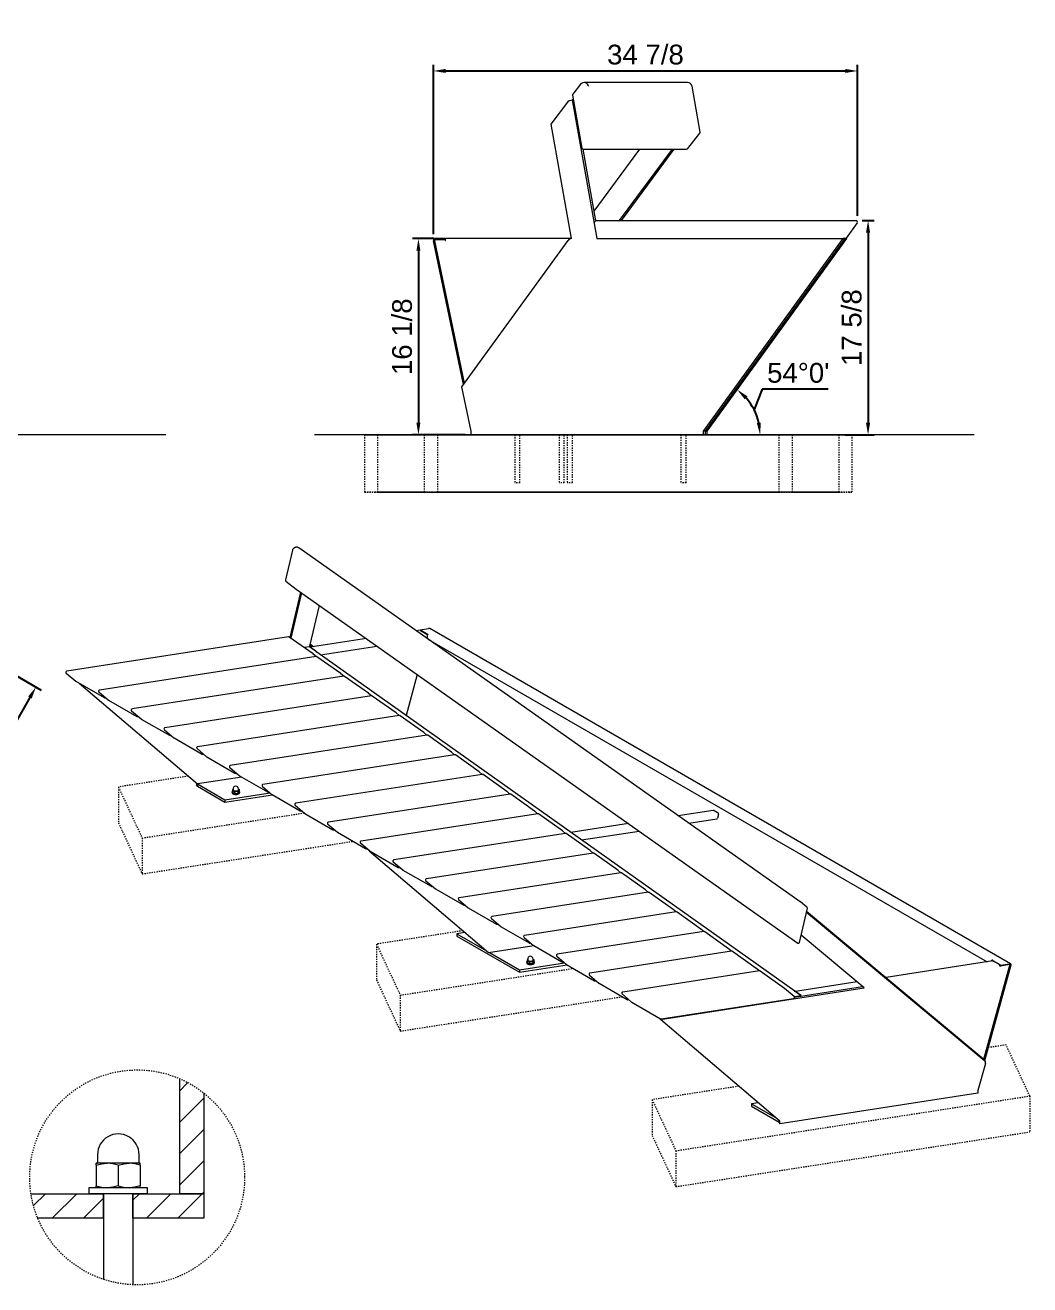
# Model space of a CAD drawing. Header units: inches. Extents: x -13 to 186, y -2 to 139.
# Drawn here: x 103.8 to 186.5, y 34.8 to 138.4 of the extents above; entities that cross this region are included whole.
import ezdxf

# ---------------------------------------------------------------- set-up
doc = ezdxf.new("R2010")
doc.units = ezdxf.units.IN
doc.linetypes.add('HIDDEN', pattern=[1.905, 1.27, -0.635])
for name, color, linetype, lineweight in [('ZANO_R', 7, 'Continuous', 0), ('ZANO_R_przerywana', 250, 'HIDDEN', 0), ('ZANO_W', 1, 'Continuous', 0)]:
    doc.layers.add(name, color=color, linetype=linetype, lineweight=lineweight)
doc.styles.get("Standard").update_dxf_attribs({"font": 'arial.ttf'})
doc.dimstyles.new('amerykanie', dxfattribs={"dimtxt": 50, "dimasz": 50, "dimexe": 0.5, "dimexo": 0.5, "dimgap": 1, "dimtad": 1, "dimdec": 0, "dimzin": 0, "dimlunit": 5, "dimtxsty": 'Standard', "dimcen": 0.09, "dimclrd": 1, "dimclre": 1, "dimclrt": 1, "dimazin": 0, "dimtfac": 1, "dimtdec": 0, "dimtmove": 0, "dimatfit": 3, "dimfxl": 1, "dimtzin": 0, "dimarcsym": 1})

# ---------------------------------------------------------------- blocks, each defined once
blk = doc.blocks.new('*D389')
at = {"layer": 'ZANO_W', "color": 1, "lineweight": -2}
for p, q in [((137.42, 121.24), (137.42, 135.17)), ((172.3, 122.76), (172.3, 135.17)), ((138.42, 134.67), (171.3, 134.67))]:
    blk.add_line(p, q, dxfattribs=at)
at = {"layer": 'ZANO_W', "color": 1}
for points in [[(138.42, 134.84), (138.42, 134.51), (137.42, 134.67)], [(171.3, 134.51), (171.3, 134.84), (172.3, 134.67)]]:
    blk.add_solid(points, dxfattribs=at)
at = {"layer": 'ZANO_W', "color": 1, "insert": (154.86, 136.01), "char_height": 1.625, "attachment_point": 5}
blk.add_mtext('34 7/8', dxfattribs=at)
blk = doc.blocks.new('*D392')
at = {"layer": 'ZANO_W', "color": 1, "lineweight": -2}
for p, q in [((137.47, 120.88), (135.69, 120.88)), ((136.19, 119.88), (136.19, 105.74)), ((140.02, 104.74), (135.69, 104.74))]:
    blk.add_line(p, q, dxfattribs=at)
at = {"layer": 'ZANO_W', "color": 1}
for points in [[(136.35, 119.88), (136.02, 119.88), (136.19, 120.88)], [(136.02, 105.74), (136.35, 105.74), (136.19, 104.74)]]:
    blk.add_solid(points, dxfattribs=at)
at = {"layer": 'ZANO_W', "color": 1, "insert": (134.85, 112.81), "char_height": 1.625, "attachment_point": 5, "rotation": 90}
blk.add_mtext('16 1/8', dxfattribs=at)
blk = doc.blocks.new('*D393')
at = {"layer": 'ZANO_W', "color": 1, "lineweight": -2}
for p, q in [((172.68, 122.37), (173.67, 122.37)), ((173.17, 121.37), (173.17, 105.74)), ((171.26, 104.74), (173.67, 104.74))]:
    blk.add_line(p, q, dxfattribs=at)
at = {"layer": 'ZANO_W', "color": 1}
for points in [[(173.34, 121.37), (173, 121.37), (173.17, 122.37)], [(173, 105.74), (173.34, 105.74), (173.17, 104.74)]]:
    blk.add_solid(points, dxfattribs=at)
at = {"layer": 'ZANO_W', "color": 1, "insert": (171.83, 113.56), "char_height": 1.625, "attachment_point": 5, "rotation": 90}
blk.add_mtext('17 5/8', dxfattribs=at)
blk = doc.blocks.new('*D395')
at = {"layer": 'ZANO_W', "color": 1, "lineweight": -2}
for p, q in [((101.2, 86.04), (105.17, 83.75)), ((104.23, 83.13), (93.74, 64.96)), ((89.71, 66.14), (93.68, 63.85))]:
    blk.add_line(p, q, dxfattribs=at)
at = {"layer": 'ZANO_W', "color": 1}
for points in [[(104.38, 83.05), (104.09, 83.22), (104.73, 84)], [(93.6, 65.05), (93.89, 64.88), (93.24, 64.1)]]:
    blk.add_solid(points, dxfattribs=at)
at = {"layer": 'ZANO_W', "color": 1, "insert": (97.84, 74.71), "char_height": 1.625, "attachment_point": 5, "rotation": 60}
blk.add_mtext('23', dxfattribs=at)
blk = doc.blocks.new('*D396')
at = {"layer": 'ZANO_W', "color": 1, "lineweight": -2}
for p, q in [((164.46, 108.49), (163.79, 106.83)), ((169.89, 108.49), (164.46, 108.49))]:
    blk.add_line(p, q, dxfattribs=at)
blk.add_arc((159.69, 104.74), 4.6, 12.4793, 41.5155, dxfattribs=at)
at = {"layer": 'ZANO_W', "color": 1}
for points in [[(163.25, 107.91), (163.03, 107.66), (162.4, 108.46)], [(164.02, 105.71), (164.35, 105.75), (164.29, 104.74)]]:
    blk.add_solid(points, dxfattribs=at)
at = {"layer": 'ZANO_W', "color": 1, "insert": (167.43, 109.83), "char_height": 1.625, "attachment_point": 5}
blk.add_mtext("54%%d0'", dxfattribs=at)

msp = doc.modelspace()

# ---------------------------------------------------------------- linework, layer by layer
at = {"layer": 'ZANO_R'}
for p, q in [((158.31697, 133.73329), (149.82145, 133.72213)), ((148.86648, 132.67068), (149.62998, 128.32893)), ((149.52695, 133.57668), (148.88985, 132.76399)), ((149.52695, 133.57668), (149.52924, 133.57896)), ((158.69051, 133.41128), (158.69128, 133.41024)), ((159.3526, 129.64956), (158.69128, 133.41024)), ((147.11157, 130.28651), (148.54513, 132.22315)), ((148.54513, 132.22315), (148.84581, 132.29366)), ((148.84581, 132.29366), (150.8533, 120.87786)), ((148.93278, 132.29366), (148.84581, 132.29366)), ((148.76611, 120.87786), (147.11157, 130.28651)), ((158.33476, 128.28769), (159.32923, 129.55624)), ((149.71699, 128.23499), (150.75371, 122.33959)), ((149.74645, 128.23129), (158.24197, 128.24245)), ((154.38275, 128.23738), (150.6123, 123.14373)), ((152.73315, 122.37372), (157.07619, 128.24092)), ((152.89061, 122.37372), (157.2338, 128.24113)), ((150.74122, 122.32505), (150.65487, 122.20622)), ((150.83676, 122.37372), (172.17999, 122.37372)), ((172.27552, 122.18621), (171.36014, 120.92653)), ((139.89448, 108.88821), (137.41595, 120.70073)), ((139.9569, 108.97411), (137.49301, 120.7169)), ((137.87494, 118.90962), (137.49783, 120.70689)), ((137.50212, 120.70689), (139.96234, 108.9816)), ((138.39836, 120.79443), (137.56176, 120.79443)), ((138.38131, 120.88104), (137.56235, 120.88104)), ((138.38131, 120.80231), (137.56235, 120.80231)), ((138.38131, 120.80231), (138.38131, 120.88104)), ((138.38131, 120.88104), (138.44097, 120.88104)), ((138.41425, 120.80231), (138.38131, 120.80231)), ((138.39836, 120.79443), (138.39836, 120.73145)), ((138.4134, 120.79443), (138.39836, 120.79443)), ((138.39836, 120.73145), (138.4154, 120.73145)), ((138.44097, 120.88104), (138.44097, 120.87409)), ((138.45274, 120.88104), (138.45477, 120.88104)), ((148.76555, 120.88104), (138.45477, 120.88104)), ((139.75834, 108.70087), (148.50495, 120.73724)), ((150.8533, 120.87786), (171.10715, 120.87786)), ((171.10715, 120.87786), (159.60766, 105.05321)), ((171.26461, 120.87786), (159.76512, 105.05321)), ((171.34334, 120.87786), (159.84385, 105.05321)), ((159.92258, 105.05321), (171.42207, 120.87786)), ((171.16619, 120.87786), (171.10715, 120.87786)), ((171.26461, 120.87786), (171.16619, 120.87786)), ((171.34334, 120.87786), (171.26461, 120.87786)), ((171.34334, 120.87786), (171.42207, 120.87786)), ((137.87923, 118.90962), (137.87221, 118.90962)), ((138.04442, 118.12232), (138.0374, 118.12232)), ((139.95902, 108.97702), (138.04013, 118.12232)), ((140.51674, 105.05321), (139.75834, 108.70087)), ((115.41486, 104.73829), (-11.10478, 104.73829)), ((181.8853, 104.73829), (127.64884, 104.73829)), ((131.75061, 104.73829), (165.84154, 104.73829)), ((136.67121, 104.73829), (131.75061, 104.73829)), ((132.82674, 104.73829), (166.91766, 104.73829)), ((137.74734, 104.73829), (132.82674, 104.73829)), ((170.76214, 104.73829), (136.67121, 104.73829)), ((171.83826, 104.73829), (137.74734, 104.73829)), ((140.51674, 104.73829), (140.51674, 105.05321)), ((144.53873, 104.73829), (144.10572, 104.73829)), ((148.18748, 104.73829), (147.75447, 104.73829)), ((148.8661, 104.73829), (148.43308, 104.73829)), ((158.20735, 104.73829), (157.77434, 104.73829)), ((158.21021, 104.73829), (157.7772, 104.73829)), ((158.21021, 104.73829), (157.7772, 104.73829)), ((159.76512, 105.05321), (159.60766, 105.05321)), ((159.60766, 105.05321), (159.60766, 104.73829)), ((159.84385, 105.05321), (159.76512, 105.05321)), ((159.76512, 105.05321), (159.76512, 104.73829)), ((159.84385, 105.05321), (159.92258, 105.05321)), ((159.92258, 104.73829), (159.92258, 105.05321)), ((165.84154, 104.73829), (170.76214, 104.73829)), ((166.91766, 104.73829), (170.76214, 104.73829)), ((170.76214, 104.73829), (171.83826, 104.73829)), ((167.59236, 66.32779), (126.34655, 95.44218)), ((125.8209, 95.24468), (125.25612, 92.80608)), ((125.2886, 92.71438), (126.1347, 92.05447)), ((125.2886, 92.71438), (125.29021, 92.71321)), ((126.48255, 91.80881), (125.61495, 88.06271)), ((126.56296, 91.75205), (125.6953, 88.00571)), ((126.13631, 92.0533), (126.1347, 92.05447)), ((126.13817, 92.0519), (167.38397, 62.93751)), ((127.26209, 87.35004), (128.04011, 90.70937)), ((125.49132, 88.1191), (107.26391, 85.29961)), ((127.51725, 86.71333), (125.55746, 88.10349)), ((136.32678, 88.66393), (136.01704, 88.61602)), ((136.32567, 88.70983), (137.02507, 88.81802)), ((136.32567, 88.70983), (136.34932, 88.65889)), ((136.32567, 88.66376), (136.32567, 88.70983)), ((136.93488, 88.32085), (136.34932, 88.65889)), ((136.34932, 88.65889), (136.34932, 88.65695)), ((136.35646, 88.64614), (136.83389, 88.37052)), ((136.92024, 88.28008), (136.88926, 88.29796)), ((136.89652, 88.20026), (136.89652, 87.99521)), ((136.93488, 88.32085), (136.97325, 88.343)), ((136.93488, 88.30193), (136.93488, 88.32085)), ((136.97325, 88.343), (136.97751, 88.34054)), ((136.97325, 88.33794), (136.97325, 88.343)), ((184.89717, 61.22077), (137.1154, 88.8046)), ((127.2247, 87.30206), (126.78349, 87.23381)), ((127.81507, 86.88329), (127.2247, 87.30206)), ((131.90649, 87.98018), (127.27999, 87.26453)), ((127.71142, 86.95942), (127.30695, 87.24633)), ((127.30695, 87.24372), (127.30695, 87.24633)), ((127.5661, 87.30879), (127.4227, 87.43108)), ((127.48547, 87.29632), (127.48511, 87.29662)), ((128.14054, 86.64971), (132.77563, 87.36668)), ((136.88618, 88.00251), (136.89652, 88.00411)), ((136.96711, 87.94539), (182.96744, 61.38996)), ((127.77046, 86.50242), (109.95421, 83.74653)), ((127.76595, 86.50172), (127.52361, 86.70838)), ((127.71829, 86.95194), (127.71142, 86.95942)), ((127.71142, 86.95682), (127.71142, 86.95942)), ((127.81507, 86.88329), (127.77299, 86.86352)), ((127.77299, 86.86352), (127.77489, 86.86217)), ((127.81507, 86.87094), (127.81507, 86.88329)), ((129.79581, 85.09706), (127.83659, 86.48681)), ((167.13869, 58.98676), (127.84116, 86.86207)), ((107.21906, 85.14145), (108.00081, 84.47481)), ((130.04452, 84.88544), (129.80217, 85.09211)), ((136.08889, 85.02793), (135.16626, 81.66608)), ((108.01427, 84.4653), (110.32762, 83.12983)), ((108.29352, 84.30409), (118.00325, 76.02403)), ((130.04902, 84.88614), (112.64384, 82.19384)), ((132.07438, 83.48078), (130.11516, 84.87053)), ((109.90936, 83.58837), (110.69111, 82.92172)), ((110.38666, 83.11878), (110.44877, 83.12839)), ((110.70458, 82.91222), (113.01725, 81.57714)), ((132.32758, 83.26987), (115.33347, 80.64115)), ((132.32308, 83.26917), (132.08073, 83.47583)), ((134.35294, 81.86451), (132.39372, 83.25426)), ((112.59899, 82.03568), (113.38074, 81.36904)), ((134.60164, 81.65289), (134.35929, 81.85956)), ((113.07628, 81.56609), (113.1384, 81.5757)), ((113.39421, 81.35953), (115.70688, 80.02445)), ((134.60614, 81.65359), (118.0231, 79.08846)), ((136.6315, 80.24823), (134.67228, 81.63798)), ((115.28862, 80.48299), (116.07037, 79.81635)), ((115.76591, 80.0134), (115.82803, 80.02301)), ((116.08383, 79.80684), (118.39651, 78.47176)), ((136.8847, 80.03732), (120.71273, 77.53577)), ((136.8802, 80.03662), (136.63786, 80.24328)), ((138.91006, 78.63196), (136.95084, 80.02171)), ((117.97825, 78.9303), (118.76, 78.26366)), ((118.45554, 78.46071), (118.51765, 78.47032)), ((118.77346, 78.25415), (121.08614, 76.91907)), ((139.16326, 78.42104), (123.40236, 75.98309)), ((139.15876, 78.42035), (138.91642, 78.62701)), ((141.18862, 77.01568), (139.2294, 78.40543)), ((120.66788, 77.37761), (121.44963, 76.71097)), ((121.14517, 76.90802), (121.20728, 76.91763)), ((121.46309, 76.70146), (123.77577, 75.36638)), ((141.44182, 76.80477), (126.09198, 74.4304)), ((141.43732, 76.80407), (141.19498, 77.01073)), ((143.46718, 75.39941), (141.50796, 76.78916)), ((117.94084, 76.07725), (117.94084, 75.9616)), ((118.00325, 75.82714), (117.94084, 75.9616)), ((121.65743, 76.58927), (118.00325, 76.02403)), ((118.00325, 76.02403), (118.00325, 75.82714)), ((118.00325, 76.02403), (120.26738, 74.71697)), ((118.00325, 75.82714), (120.26738, 74.52008)), ((123.35751, 75.82492), (124.13926, 75.15828)), ((120.26738, 74.71697), (123.98281, 75.29169)), ((120.26738, 74.52008), (124.19055, 75.12693)), ((120.26738, 74.71697), (120.26738, 74.52008)), ((120.86353, 75.35538), (120.86353, 75.30616)), ((120.8911, 75.50562), (120.8911, 75.3439)), ((120.93888, 75.6138), (120.93888, 75.55843)), ((121.07163, 75.38325), (121.07163, 75.22153)), ((121.34547, 75.41232), (121.34547, 75.2506)), ((121.391, 75.55843), (121.391, 75.6138)), ((121.43878, 75.56376), (121.43878, 75.40204)), ((121.46635, 75.30616), (121.46635, 75.35538)), ((123.8348, 75.35533), (123.89691, 75.36494)), ((124.15272, 75.14877), (126.4654, 73.81369)), ((143.72039, 75.18849), (128.78161, 72.87771)), ((143.71588, 75.1878), (143.47354, 75.39446)), ((145.74574, 73.78313), (143.78652, 75.17288)), ((126.04713, 74.27223), (126.82888, 73.60559)), ((126.52443, 73.80264), (126.58654, 73.81225)), ((126.84235, 73.59608), (129.15502, 72.261)), ((145.99895, 73.57222), (131.47124, 71.32502)), ((145.99445, 73.57152), (145.7521, 73.77818)), ((160.44009, 73.85157), (157.56384, 73.40666)), ((160.50368, 73.83785), (160.799, 73.66737)), ((128.73676, 72.71954), (129.51851, 72.0529)), ((148.02431, 72.16686), (146.06509, 73.55661)), ((153.4533, 72.77083), (148.73529, 72.04103)), ((158.44176, 72.78696), (160.72151, 73.1396)), ((160.86922, 73.50773), (160.78458, 73.1993)), ((129.21405, 72.24995), (129.27617, 72.25956)), ((129.53198, 72.04339), (131.84465, 70.70831)), ((148.27751, 71.95594), (134.16087, 69.77233)), ((148.27301, 71.95525), (148.03066, 72.16191)), ((150.30287, 70.55058), (148.34365, 71.94033)), ((149.60969, 71.42078), (154.33122, 72.15113)), ((131.42639, 71.16685), (132.20814, 70.50021)), ((131.90368, 70.69726), (131.9658, 70.70687)), ((132.1348, 70.52217), (132.10363, 70.58934)), ((132.17508, 70.5284), (132.1348, 70.52217)), ((132.1348, 70.52217), (141.95552, 62.14746)), ((132.2216, 70.4907), (134.53428, 69.15562)), ((150.55157, 70.33897), (150.30922, 70.54563)), ((134.11602, 69.61416), (134.89777, 68.94752)), ((150.55607, 70.33967), (136.8505, 68.21964)), ((152.58143, 68.93431), (150.62221, 70.32406)), ((134.59331, 69.14457), (134.65542, 69.15418)), ((134.91123, 68.93801), (137.22391, 67.60293)), ((152.83463, 68.72339), (139.54013, 66.66695)), ((152.83013, 68.7227), (152.58779, 68.92936)), ((154.85999, 67.31803), (152.90077, 68.70779)), ((136.80565, 68.06147), (137.5874, 67.39483)), ((137.28294, 67.59188), (137.34505, 67.60149)), ((137.60086, 67.38532), (139.91354, 66.05024)), ((139.49528, 66.50878), (140.27703, 65.84214)), ((155.11319, 67.10712), (142.22976, 65.11426)), ((155.10869, 67.10642), (154.86635, 67.31308)), ((157.13855, 65.70176), (155.17933, 67.09151)), ((167.60012, 66.322), (167.60173, 66.32083)), ((168.14377, 65.89807), (167.60173, 66.32083)), ((139.97257, 66.03919), (140.03468, 66.0488)), ((140.29049, 65.83263), (142.60317, 64.49755)), ((157.39176, 65.49084), (144.91938, 63.56157)), ((157.38725, 65.49015), (157.14491, 65.69681)), ((159.41711, 64.08548), (157.45789, 65.47524)), ((167.52421, 62.99098), (168.17626, 65.80637)), ((168.10116, 65.48212), (182.76628, 53.2466)), ((168.11715, 65.55116), (182.70387, 53.38106)), ((142.1849, 64.9561), (142.96665, 64.28945)), ((142.6622, 64.48651), (142.72431, 64.49611)), ((142.98012, 64.27994), (145.29279, 62.94487)), ((140.00651, 63.8095), (139.34025, 63.70644)), ((139.34025, 63.70644), (141.77686, 62.29982)), ((139.34025, 63.70644), (139.34025, 63.50955)), ((139.34025, 63.50955), (144.50838, 60.52605)), ((144.87453, 63.40341), (145.65628, 62.73676)), ((159.67032, 63.87457), (147.60901, 62.00888)), ((159.66581, 63.87387), (159.42347, 64.08053)), ((161.69567, 62.46921), (159.73646, 63.85896)), ((172.85881, 59.23993), (167.66003, 63.57742)), ((141.95552, 62.14746), (145.67693, 62.72311)), ((145.35182, 62.93382), (145.41394, 62.94342)), ((145.66975, 62.72725), (147.98242, 61.39218)), ((161.94888, 62.25829), (150.29864, 60.45619)), ((161.94438, 62.2576), (161.70203, 62.46426)), ((163.97424, 60.85293), (162.01502, 62.24269)), ((142.02275, 62.15786), (144.50838, 60.72294)), ((144.50838, 60.72294), (148.21441, 61.29621)), ((145.10453, 61.36135), (145.10453, 61.31213)), ((145.1321, 61.51159), (145.1321, 61.34987)), ((145.17988, 61.61977), (145.17988, 61.5644)), ((145.31263, 61.38922), (145.31263, 61.2275)), ((145.58647, 61.41829), (145.58647, 61.25657)), ((145.632, 61.5644), (145.632, 61.61977)), ((145.67978, 61.56973), (145.67978, 61.40801)), ((145.70735, 61.31213), (145.70735, 61.36135)), ((147.56416, 61.85072), (148.34591, 61.18407)), ((148.04145, 61.38113), (148.10357, 61.39073)), ((148.35938, 61.17457), (150.67205, 59.83949)), ((183.4303, 61.46156), (174.64721, 60.10296)), ((182.72949, 53.35549), (184.86607, 61.14073)), ((182.77348, 53.27606), (184.93187, 61.1408)), ((183.399, 61.54198), (183.36063, 61.51983)), ((184.05649, 61.11812), (183.36063, 61.51983)), ((183.36063, 61.47061), (183.36063, 61.51983)), ((183.38772, 61.45497), (183.36063, 61.47061)), ((183.39473, 61.54444), (183.399, 61.54198)), ((183.39473, 61.53952), (183.39473, 61.54444)), ((183.95292, 61.17055), (183.47549, 61.44617)), ((184.7774, 61.17549), (184.02738, 61.05947)), ((184.05649, 61.11812), (184.80685, 61.23419)), ((184.05649, 61.0689), (184.80685, 61.18497)), ((184.82661, 61.15403), (184.81196, 61.1856)), ((144.50838, 60.52605), (148.43155, 61.1329)), ((144.50838, 60.72294), (144.50838, 60.52605)), ((150.25379, 60.29803), (151.03554, 59.63138)), ((164.22744, 60.64202), (152.98827, 58.9035)), ((164.22294, 60.64132), (163.98059, 60.84798)), ((166.29617, 59.20589), (164.29358, 60.62641)), ((182.70242, 53.38227), (184.82833, 61.12863)), ((184.05649, 61.0689), (183.98525, 61.11003)), ((184.01178, 61.05371), (184.00406, 61.05251)), ((184.014, 61.09343), (184.01178, 61.09309)), ((184.02738, 61.05947), (184.01178, 61.09309)), ((184.01178, 61.05371), (184.01178, 61.09309)), ((184.01178, 61.05371), (184.02738, 61.02009)), ((184.01282, 61.01784), (184.02738, 61.02009)), ((184.02738, 61.02009), (184.02738, 61.05947)), ((184.05649, 61.0689), (184.05649, 61.11812)), ((150.73108, 59.82844), (150.79319, 59.83804)), ((151.049, 59.62188), (153.36168, 58.2868)), ((156.08707, 56.64561), (172.85881, 59.23993)), ((167.08427, 58.5343), (166.30252, 59.20095)), ((167.11109, 58.49496), (172.7131, 59.3615)), ((172.2659, 59.73461), (167.1942, 58.9501)), ((152.94342, 58.74534), (153.72517, 58.07869)), ((153.42071, 58.27575), (153.48282, 58.28536)), ((153.73863, 58.06919), (156.1025, 56.70455)), ((156.16153, 56.6935), (167.03942, 58.37614)), ((167.09702, 58.96942), (167.09892, 58.96807)), ((167.09892, 58.96807), (167.141, 58.98784)), ((167.65457, 58.58101), (167.11042, 58.49684)), ((167.62769, 58.64261), (167.141, 58.98784)), ((167.22768, 58.9329), (167.63215, 58.64599)), ((167.22768, 58.92635), (167.22768, 58.9329)), ((167.65457, 58.58101), (167.62769, 58.64261)), ((167.63215, 58.63239), (167.63215, 58.64599)), ((167.65457, 58.57902), (167.65457, 58.58101)), ((156.04404, 56.7383), (156.08707, 56.64561)), ((165.90779, 48.2709), (156.08707, 56.64561)), ((182.82792, 53.03827), (182.21169, 50.79285)), ((182.81837, 53.17935), (182.75596, 53.31381)), ((116.52864, 51.78913), (116.52864, 42.30512)), ((116.52864, 50.75413), (117.22778, 51.45328)), ((182.21169, 50.79285), (182.21169, 50.59596)), ((116.52864, 48.17389), (118.5399, 50.18516)), ((118.5399, 50.59249), (118.5399, 42.30512)), ((164.1197, 49.7957), (163.58124, 49.71241)), ((182.21169, 50.59596), (165.90779, 48.07401)), ((163.58124, 49.71241), (165.55047, 48.5756)), ((163.58124, 49.71241), (163.58124, 49.51552)), ((163.58124, 49.51552), (165.84538, 48.20846)), ((165.84538, 48.20846), (165.84538, 48.32412)), ((165.84538, 48.20846), (165.90779, 48.07401)), ((165.90779, 48.07401), (165.90779, 48.2709)), ((116.52864, 45.59365), (118.5399, 47.60492)), ((109.69032, 44.65753), (109.69032, 44.81921)), ((110.59539, 44.81921), (109.69032, 44.81921)), ((109.69032, 44.65753), (110.13374, 44.77484)), ((109.69032, 44.65753), (109.69032, 42.96961)), ((109.79089, 45.52315), (109.79089, 44.86949)), ((110.13374, 44.77484), (110.59539, 44.81921)), ((112.40553, 44.81921), (110.59539, 44.81921)), ((111.50047, 44.65753), (111.94388, 44.77484)), ((111.50047, 44.65753), (111.50047, 42.96961)), ((111.94388, 44.77484), (112.40553, 44.81921)), ((113.31061, 44.81921), (112.40553, 44.81921)), ((113.21004, 44.86949), (113.21004, 45.52315)), ((113.31061, 44.65753), (113.31061, 44.81921)), ((113.31061, 44.65753), (113.31061, 42.96961)), ((116.52864, 43.0134), (118.5399, 45.02467)), ((109.08694, 42.80794), (109.08694, 42.30513)), ((113.91398, 42.80794), (109.08694, 42.80794)), ((109.69032, 42.80794), (109.69032, 42.96961)), ((111.05705, 42.85232), (110.59539, 42.80794)), ((111.50047, 42.96961), (111.05705, 42.85232)), ((112.86718, 42.85232), (112.40553, 42.80794)), ((113.31061, 42.96961), (112.86718, 42.85232)), ((113.31061, 42.80794), (113.31061, 42.96961)), ((113.91398, 42.30513), (113.91398, 42.80794)), ((104.31895, 42.30963), (110.2937, 42.30512)), ((104.52715, 41.3329), (105.50367, 42.30941)), ((106.06836, 40.29386), (108.08161, 42.3071)), ((108.6486, 40.29386), (110.2937, 41.93896)), ((113.91398, 42.30513), (109.08694, 42.30513)), ((110.2937, 40.29386), (110.2937, 42.30512)), ((110.2937, 42.30512), (110.2937, 35.26395)), ((112.70723, 40.29386), (112.70723, 42.30512)), ((112.70723, 42.30512), (118.5399, 42.30512)), ((112.70723, 42.30512), (112.70723, 34.82861)), ((112.70723, 41.77224), (113.24011, 42.30512)), ((113.80909, 40.29386), (115.82035, 42.30512)), ((116.38933, 40.29386), (118.4006, 42.30512)), ((118.5399, 42.30512), (116.52864, 42.30512)), ((118.4006, 42.30512), (118.5399, 42.44443)), ((110.2937, 40.29386), (104.84219, 40.29386)), ((118.5399, 40.29386), (112.70723, 40.29386))]:
    msp.add_line(p, q, dxfattribs=at)
at = {"layer": 'ZANO_R', "flags": 128}
for points in [[(120.95181, 75.23234), (120.91533, 75.25785), (120.88787, 75.28689), (120.87042, 75.3184), (120.86362, 75.35124), (120.8677, 75.38424), (120.88253, 75.41619), (120.8911, 75.42808)], [(121.391, 75.58625), (121.39818, 75.55975), (121.39551, 75.53063), (121.38206, 75.50252), (121.35846, 75.47674), (121.32581, 75.45449), (121.28563, 75.43682), (121.23982, 75.42454), (121.1905, 75.41823), (121.13999, 75.41819), (121.09064, 75.42443), (121.04477, 75.43663), (121.00452, 75.45425), (120.97177, 75.47645), (120.94805, 75.5022), (120.93447, 75.53028), (120.93167, 75.5594), (120.93888, 75.58625)], [(120.93888, 75.55843), (120.94191, 75.53715), (120.95505, 75.50996), (120.978, 75.48505), (121.0097, 75.46357), (121.04865, 75.44652), (121.09304, 75.4347), (121.14079, 75.42867), (121.18968, 75.42871), (121.2374, 75.43481), (121.28174, 75.44669), (121.32062, 75.4638), (121.35221, 75.48533), (121.37505, 75.51028), (121.38807, 75.53748), (121.391, 75.55843)], [(121.43878, 75.42808), (121.45204, 75.40836), (121.46422, 75.37604), (121.46558, 75.34297), (121.45608, 75.31035), (121.43606, 75.27935), (121.40623, 75.25111), (121.36769, 75.22663), (121.32182, 75.20681), (121.27027, 75.19235), (121.21492, 75.18379), (121.15777, 75.18143), (121.10087, 75.18536), (121.04629, 75.19543), (120.996, 75.21128), (120.95181, 75.23234)], [(121.46635, 75.30616), (121.46558, 75.29375), (121.45608, 75.26112), (121.43606, 75.23013), (121.40623, 75.20188), (121.36769, 75.17741), (121.32182, 75.15758), (121.27027, 75.14313), (121.21492, 75.13457), (121.15777, 75.13221), (121.10087, 75.13613), (121.04629, 75.14621), (120.996, 75.16206), (120.95181, 75.18312)], [(145.19281, 61.23831), (145.15632, 61.26382), (145.12886, 61.29286), (145.11141, 61.32437), (145.10461, 61.35721), (145.1087, 61.39021), (145.12353, 61.42216), (145.1321, 61.43405)], [(145.632, 61.59222), (145.63917, 61.56572), (145.6365, 61.5366), (145.62305, 61.50849), (145.59945, 61.48271), (145.5668, 61.46046), (145.52663, 61.44279), (145.48081, 61.43051), (145.4315, 61.4242), (145.38099, 61.42416), (145.33164, 61.4304), (145.28577, 61.44261), (145.24552, 61.46022), (145.21277, 61.48242), (145.18905, 61.50817), (145.17547, 61.53625), (145.17267, 61.56537), (145.17988, 61.59222)], [(145.17988, 61.5644), (145.18291, 61.54312), (145.19604, 61.51594), (145.219, 61.49102), (145.25069, 61.46954), (145.28965, 61.45249), (145.33404, 61.44067), (145.38179, 61.43464), (145.43067, 61.43468), (145.4784, 61.44078), (145.52274, 61.45266), (145.56161, 61.46977), (145.59321, 61.4913), (145.61605, 61.51625), (145.62907, 61.54345), (145.632, 61.5644)], [(145.67978, 61.43405), (145.69304, 61.41433), (145.70522, 61.38201), (145.70658, 61.34894), (145.69708, 61.31632), (145.67705, 61.28532), (145.64723, 61.25708), (145.60869, 61.2326), (145.56281, 61.21278), (145.51127, 61.19832), (145.45592, 61.18976), (145.39876, 61.1874), (145.34187, 61.19133), (145.28729, 61.2014), (145.23699, 61.21725), (145.19281, 61.23831)], [(145.70735, 61.31213), (145.70658, 61.29972), (145.69708, 61.26709), (145.67705, 61.2361), (145.64723, 61.20785), (145.60869, 61.18338), (145.56281, 61.16355), (145.51127, 61.1491), (145.45592, 61.14054), (145.39876, 61.13818), (145.34187, 61.1421), (145.28729, 61.15218), (145.23699, 61.16803), (145.19281, 61.18909)], [(183.39473, 61.54444), (183.37893, 61.53352), (183.36881, 61.52455)], [(167.11636, 58.97626), (167.11435, 58.97576), (167.09702, 58.96942)]]:
    msp.add_lwpolyline(points, dxfattribs=at)
at = {"layer": 'ZANO_R'}
msp.add_lwpolyline([(118.5399, 42.30512), (118.5399, 40.29386)], dxfattribs=at)
for centre, radius, start, end in [((148.98279, 132.69113), 0.11809, 141.9055871, 189.973632), ((159.23629, 129.6291), 0.11809, 321.9055871, 9.973632), ((149.74629, 128.34939), 0.11809, 189.973632, 270.0752487), ((158.24182, 128.36055), 0.11809, 270.0752487, 321.9055871), ((150.83676, 122.25563), 0.11809, 90, 143.9947852), ((172.17999, 122.25563), 0.11809, 323.9947852, 90), ((137.56235, 120.73145), 0.14959, 90, 191.85), ((137.56235, 120.73145), 0.07086, 90, 191.85), ((137.56421, 120.72576), 0.069, 95.6018819, 195.8681097), ((137.56849, 120.72576), 0.069, 95.6018819, 195.8681097), ((138.37012, 120.73145), 0.07086, 62.7339555, 90), ((148.77268, 120.55284), 0.32508, 91.1583283, 145.4417765), ((171.26461, 120.99596), 0.11809, 270, 323.9947852), ((125.34421, 92.78568), 0.09042, 166.9601645, 232.0480569), ((126.19031, 92.12577), 0.09042, 232.0480569, 234.7826826), ((125.50514, 88.02974), 0.09042, 54.6503979, 98.7930389), ((137.07236, 88.19226), 0.17602, 122.6054783, 177.3945215), ((127.31476, 87.07765), 0.27743, 52.1175135, 100.9444223), ((127.26465, 87.23812), 0.24943, 50.6770735, 83.3463058), ((127.46494, 86.63958), 0.09042, 49.5437998, 54.6503979), ((127.78428, 86.41306), 0.09042, 54.6503979, 98.7930389), ((127.80794, 86.80778), 0.06365, 58.5410959, 121.2798976), ((107.27773, 85.21025), 0.09042, 119.6143827, 229.5437998), ((107.27773, 85.21025), 0.09042, 98.7930389, 119.6143827), ((129.7435, 85.0233), 0.09042, 49.5437998, 54.6503979), ((108.05948, 84.54361), 0.09042, 229.5437998, 240.0026883), ((130.06284, 84.79678), 0.09042, 54.6503979, 98.7930389), ((109.96804, 83.65717), 0.09042, 119.6143827, 229.5437998), ((109.96804, 83.65717), 0.09042, 98.7930389, 119.6143827), ((110.37283, 83.20814), 0.09042, 240.0026883, 278.7930389), ((110.74979, 82.99053), 0.09042, 229.5437998, 240.0026883), ((132.02206, 83.40703), 0.09042, 49.5437998, 54.6503979), ((132.3414, 83.18051), 0.09042, 54.6503979, 98.7930389), ((112.65767, 82.10448), 0.09042, 119.6143827, 229.5437998), ((112.65767, 82.10448), 0.09042, 98.7930389, 119.6143827), ((134.30062, 81.79075), 0.09042, 49.5437998, 54.6503979), ((113.06246, 81.65545), 0.09042, 240.0026883, 278.7930389), ((113.43941, 81.43784), 0.09042, 229.5437998, 240.0026883), ((134.61996, 81.56423), 0.09042, 54.6503979, 98.7930389), ((115.34729, 80.55179), 0.09042, 119.6143827, 229.5437998), ((115.34729, 80.55179), 0.09042, 98.7930389, 119.6143827), ((115.75209, 80.10276), 0.09042, 240.0026883, 278.7930389), ((116.12904, 79.88515), 0.09042, 229.5437998, 240.0026883), ((136.57918, 80.17448), 0.09042, 49.5437998, 54.6503979), ((136.89852, 79.94796), 0.09042, 54.6503979, 98.7930389), ((118.03692, 78.9991), 0.09042, 119.6143827, 229.5437998), ((118.03692, 78.9991), 0.09042, 98.7930389, 119.6143827), ((118.44172, 78.55007), 0.09042, 240.0026883, 278.7930389), ((118.81867, 78.33246), 0.09042, 229.5437998, 240.0026883), ((138.85774, 78.5582), 0.09042, 49.5437998, 54.6503979), ((139.17709, 78.33168), 0.09042, 54.6503979, 98.7930389), ((120.72655, 77.44641), 0.09042, 119.6143827, 229.5437998), ((120.72655, 77.44641), 0.09042, 98.7930389, 119.6143827), ((121.13135, 76.99738), 0.09042, 240.0026883, 278.7930389), ((121.5083, 76.77977), 0.09042, 229.5437998, 240.0026883), ((141.13631, 76.94193), 0.09042, 49.5437998, 54.6503979), ((141.45565, 76.71541), 0.09042, 54.6503979, 98.7930389), ((121.16494, 75.6138), 0.22606, 116.1812836, 180), ((121.16494, 75.6138), 0.22606, 0, 116.1812836), ((123.41618, 75.89372), 0.09042, 119.6143827, 229.5437998), ((123.41618, 75.89372), 0.09042, 98.7930389, 119.6143827), ((121.00842, 75.31693), 0.14529, 184.2513206, 247.0688204), ((121.02426, 75.55108), 0.09886, 151.0563985, 244.2817035), ((121.16203, 75.76531), 0.35302, 239.2191215, 277.5735049), ((121.20197, 75.66057), 0.24529, 271.5375953, 320.8249719), ((121.31892, 75.55231), 0.08683, 327.4757885, 33.8822172), ((123.82097, 75.44469), 0.09042, 240.0026883, 278.7930389), ((124.19793, 75.22708), 0.09042, 229.5437998, 240.0026883), ((143.41487, 75.32565), 0.09042, 49.5437998, 54.6503979), ((143.73421, 75.09913), 0.09042, 54.6503979, 98.7930389), ((126.10581, 74.34104), 0.09042, 119.6143827, 229.5437998), ((126.10581, 74.34104), 0.09042, 98.7930389, 119.6143827), ((126.5106, 73.892), 0.09042, 240.0026883, 278.7930389), ((126.88756, 73.67439), 0.09042, 229.5437998, 240.0026883), ((145.69343, 73.70938), 0.09042, 49.5437998, 54.6503979), ((146.01277, 73.48286), 0.09042, 54.6503979, 98.7930389), ((128.79544, 72.78835), 0.09042, 119.6143827, 229.5437998), ((128.79544, 72.78835), 0.09042, 98.7930389, 119.6143827), ((129.20023, 72.33931), 0.09042, 240.0026883, 278.7930389), ((129.57718, 72.1217), 0.09042, 229.5437998, 240.0026883), ((147.97199, 72.0931), 0.09042, 49.5437998, 54.6503978), ((148.29133, 71.86658), 0.09042, 54.6503979, 98.7930389), ((131.48506, 71.23566), 0.09042, 119.6143827, 229.5437998), ((131.48506, 71.23566), 0.09042, 98.7930389, 119.6143827), ((131.88986, 70.78662), 0.09042, 240.0026883, 278.7930389), ((132.26681, 70.56901), 0.09042, 229.5437998, 240.0026883), ((150.25055, 70.47683), 0.09042, 49.5437998, 54.6503979), ((134.17469, 69.68297), 0.09042, 119.6143827, 229.5437998), ((134.17469, 69.68297), 0.09042, 98.7930389, 119.6143827), ((150.56989, 70.25031), 0.09042, 54.6503979, 98.7930389), ((134.57949, 69.23393), 0.09042, 240.0026883, 278.7930389), ((134.95644, 69.01632), 0.09042, 229.5437998, 240.0026883), ((152.52911, 68.86055), 0.09042, 49.5437998, 54.6503979), ((152.84845, 68.63403), 0.09042, 54.6503979, 98.7930389), ((136.86432, 68.13028), 0.09042, 119.6143827, 229.5437998), ((136.86432, 68.13028), 0.09042, 98.7930389, 119.6143827), ((137.26912, 67.68124), 0.09042, 240.0026883, 278.7930389), ((137.64607, 67.46363), 0.09042, 229.5437998, 240.0026883), ((139.55395, 66.57759), 0.09042, 119.6143827, 229.5437998), ((139.55395, 66.57759), 0.09042, 98.7930389, 119.6143827), ((154.80767, 67.24428), 0.09042, 49.5437998, 54.6503979), ((155.12702, 67.01776), 0.09042, 54.6503979, 98.7930389), ((139.95874, 66.12856), 0.09042, 240.0026883, 278.7930389), ((140.3357, 65.91094), 0.09042, 229.5437998, 240.0026883), ((157.08624, 65.62801), 0.09042, 49.5437998, 54.6503978), ((157.40558, 65.40148), 0.09042, 54.6503979, 98.7930389), ((168.08816, 65.82677), 0.09042, 350.7995081, 52.0480569), ((168.08816, 65.82677), 0.09042, 346.9601645, 350.7995081), ((142.24358, 65.0249), 0.09042, 119.6143827, 229.5437998), ((142.24358, 65.0249), 0.09042, 98.7930389, 119.6143827), ((142.64837, 64.57587), 0.09042, 240.0026883, 278.7930389), ((143.02533, 64.35826), 0.09042, 229.5437998, 240.0026883), ((144.93321, 63.47221), 0.09042, 119.6143827, 229.5437998), ((144.93321, 63.47221), 0.09042, 98.7930389, 119.6143827), ((159.3648, 64.01173), 0.09042, 49.5437998, 54.6503979), ((159.68414, 63.78521), 0.09042, 54.6503979, 98.7930389), ((145.338, 63.02318), 0.09042, 240.0026883, 278.7930389), ((145.71495, 62.80557), 0.09042, 229.5437998, 240.0026883), ((161.64336, 62.39546), 0.09042, 49.5437998, 54.6503979), ((161.9627, 62.16893), 0.09042, 54.6503978, 98.7930389), ((167.43612, 63.01138), 0.09042, 234.7826826, 346.9601645), ((145.24942, 61.3229), 0.14529, 184.2513206, 247.0688204), ((145.26526, 61.55705), 0.09886, 151.0563985, 244.2817035), ((145.40594, 61.61977), 0.22606, 116.1812836, 180), ((145.40302, 61.77128), 0.35302, 239.2191215, 277.5735049), ((145.40594, 61.61977), 0.22606, 0, 116.1812836), ((145.44297, 61.66654), 0.24529, 271.5375953, 320.8249719), ((145.55991, 61.55828), 0.08683, 327.4757885, 33.8822172), ((147.62283, 61.91952), 0.09042, 119.6143827, 229.5437998), ((147.62283, 61.91952), 0.09042, 98.7930389, 119.6143827), ((148.02763, 61.47049), 0.09042, 240.0026883, 278.7930389), ((148.40458, 61.25288), 0.09042, 229.5437998, 240.0026883), ((183.50471, 61.38747), 0.19312, 138.2501774, 162.8136237), ((183.44685, 61.42075), 0.09154, 149.9525478, 160.8752878), ((184.78929, 61.13731), 0.03999, 347.4722434, 107.3039855), ((150.31246, 60.36683), 0.09042, 119.6143827, 229.5437998), ((150.31246, 60.36683), 0.09042, 98.7930389, 119.6143827), ((163.92192, 60.77918), 0.09042, 49.5437998, 54.6503979), ((164.24126, 60.55266), 0.09042, 54.6503979, 98.7930389), ((150.71726, 59.9178), 0.09042, 240.0026883, 278.7930389), ((151.09421, 59.70019), 0.09042, 229.5437998, 240.0026883), ((166.24385, 59.13214), 0.09042, 49.5437998, 54.6503978), ((153.00209, 58.81414), 0.09042, 119.6143827, 229.5437998), ((153.00209, 58.81414), 0.09042, 98.7930389, 119.6143827), ((153.40689, 58.36511), 0.09042, 240.0026883, 278.7930389), ((153.78384, 58.1475), 0.09042, 229.5437998, 240.0026883), ((167.0256, 58.4655), 0.09042, 278.7930389, 49.5437998), ((156.14771, 56.78286), 0.09042, 240.0026883, 278.7930389), ((182.58115, 53.23221), 0.19291, 25.0229464, 50.4941119), ((182.6399, 53.09592), 0.19666, 342.9542555, 50.0112482), ((111.50047, 45.52316), 1.70957, 359.9997308, 180.0002692), ((109.7406, 44.8695), 0.05029, 270.0029354, 359.9902351), ((110.57225, 42.0755), 2.74381, 70.2269566, 89.5167659), ((112.38239, 42.0755), 2.74381, 70.2269566, 89.5167659), ((113.26033, 44.8695), 0.05029, 180.0097649, 269.9970646), ((110.61856, 45.55183), 2.74398, 250.2279308, 269.5162644), ((112.4287, 45.55183), 2.74398, 250.2279308, 269.5162644)]:
    msp.add_arc(centre, radius, start, end, dxfattribs=at)
for centre, major_axis, ratio, start_param, end_param in [((149.82192, 133.32849), (0.00007, 0.39365), 0.963801346, 4.895566453, 7.164494481), ((158.31745, 133.33964), (0.00007, 0.39365), 0.963801346, 4.895566453, 6.284629944), ((137.02507, 88.7245), (0.12475, 0.03946), 0.697942689, 0.568205651, 1.353522551), ((160.47546, 73.73504), (-0.06036, 0.10799), 0.766031573, 5.373652982, 6.005489831), ((160.77078, 73.56456), (-0.06036, 0.10799), 0.766031573, 3.802856655, 5.373652982), ((160.68614, 73.25613), (-0.06036, 0.10799), 0.766031573, 2.863897178, 3.802856655), ((167.37403, 66.11296), (0.26742, 0.16269), 0.735654132, 0.268474849, 0.308812925), ((184.80685, 61.14067), (0.12475, 0.03946), 0.697942689, 5.859090015, 7.636707858), ((184.80685, 61.14067), (0.05909, 0.01869), 0.697942689, 5.859090015, 7.636707858)]:
    msp.add_ellipse(centre, major_axis=major_axis, ratio=ratio, start_param=start_param, end_param=end_param, dxfattribs=at)
for points, knots in [([(138.4154, 120.73145), (138.41368, 120.74852), (138.41024, 120.78266), (138.41579, 120.82799), (138.42756, 120.86186), (138.44184, 120.87881), (138.45127, 120.88043), (138.45477, 120.88104)], [0, 0, 0, 0, 0.217931876, 0.435872621, 0.65381339, 0.871754063, 1, 1, 1, 1]), ([(126.34716, 95.44121), (126.34162, 95.44515), (126.3231, 95.45834), (126.28691, 95.47488), (126.23837, 95.48872), (126.1858, 95.49462), (126.1308, 95.49248), (126.07512, 95.48207), (126.02073, 95.46363), (125.96953, 95.43768), (125.92326, 95.40496), (125.8834, 95.36637), (125.85158, 95.32299), (125.83102, 95.28173), (125.82371, 95.25498), (125.8209, 95.24468)], [0, 0, 0, 0, 0.033230324, 0.111090042, 0.190966634, 0.273435802, 0.357889557, 0.443512479, 0.529488386, 0.61509787, 0.700008755, 0.784044195, 0.867061925, 0.948798637, 1, 1, 1, 1]), ([(136.327, 88.66267), (136.32821, 88.66324), (136.33409, 88.66602), (136.3444, 88.6595), (136.3532, 88.64975), (136.35646, 88.64614)], [0, 0, 0, 0, 0.139439402, 0.681202573, 1, 1, 1, 1]), ([(136.83389, 88.37052), (136.84233, 88.36244), (136.85921, 88.34626), (136.88294, 88.31044), (136.90042, 88.2791), (136.90844, 88.26243), (136.91064, 88.25786)], [0, 0, 0, 0, 0.2960060961, 0.5920799746, 0.8881542525, 1, 1, 1, 1]), ([(127.30695, 87.24633), (127.30185, 87.25252), (127.29238, 87.264), (127.28397, 87.26382), (127.28009, 87.26373)], [0, 0, 0, 0, 0.538575493, 1, 1, 1, 1]), ([(120.93776, 75.59892), (120.93665, 75.59711), (120.92828, 75.58336), (120.91249, 75.55389), (120.89827, 75.52181), (120.8911, 75.50562)], [0, 0, 0, 0, 0.070085768, 0.530782234, 1, 1, 1, 1]), ([(120.8911, 75.50562), (120.90207, 75.50185), (120.9241, 75.49427), (120.95442, 75.47939), (120.97361, 75.46702), (120.98137, 75.46202)], [0, 0, 0, 0, 0.37142284, 0.746150354, 1, 1, 1, 1]), ([(120.98137, 75.26513), (120.9736, 75.27062), (120.94305, 75.29225), (120.9133, 75.32183), (120.8911, 75.3439)], [0, 0, 0, 0, 0.25407936, 1, 1, 1, 1]), ([(120.98137, 75.46202), (120.98713, 75.45798), (120.99867, 75.44988), (121.016, 75.43599), (121.03329, 75.42092), (121.04832, 75.40676), (121.0611, 75.39412), (121.06812, 75.38687), (121.07163, 75.38325)], [0, 0, 0, 0, 0.188593661, 0.377927577, 0.569269599, 0.761166596, 0.880541954, 1, 1, 1, 1]), ([(121.07163, 75.22153), (121.06812, 75.22266), (121.0611, 75.22493), (121.0428, 75.23166), (121.01632, 75.2431), (120.99307, 75.25775), (120.98137, 75.26513)], [0, 0, 0, 0, 0.119416054, 0.238909369, 0.617071895, 1, 1, 1, 1]), ([(121.07163, 75.38325), (121.09387, 75.39052), (121.13875, 75.40521), (121.18514, 75.41196), (121.20855, 75.41537)], [0, 0, 0, 0, 0.495457963, 1, 1, 1, 1]), ([(121.20855, 75.21848), (121.20531, 75.21815), (121.19142, 75.21676), (121.16684, 75.21547), (121.13492, 75.21573), (121.1031, 75.2177), (121.08213, 75.22025), (121.07163, 75.22153)], [0, 0, 0, 0, 0.0700513589, 0.2998093979, 0.5308290902, 0.7650244721, 1, 1, 1, 1]), ([(121.20855, 75.41537), (121.2118, 75.41569), (121.22569, 75.41708), (121.25026, 75.41837), (121.28218, 75.41812), (121.314, 75.41615), (121.33497, 75.4136), (121.34547, 75.41232)], [0, 0, 0, 0, 0.070051359, 0.299809398, 0.53082909, 0.765024472, 1, 1, 1, 1]), ([(121.34547, 75.2506), (121.32324, 75.24332), (121.27836, 75.22864), (121.23196, 75.22188), (121.20855, 75.21848)], [0, 0, 0, 0, 0.495457963, 1, 1, 1, 1]), ([(121.34547, 75.41232), (121.35305, 75.42953), (121.36834, 75.46427), (121.38415, 75.49176), (121.39213, 75.50562)], [0, 0, 0, 0, 0.495457963, 1, 1, 1, 1]), ([(121.39213, 75.30873), (121.39102, 75.30696), (121.38629, 75.29936), (121.37791, 75.28709), (121.36704, 75.27308), (121.35619, 75.26083), (121.34905, 75.25401), (121.34547, 75.2506)], [0, 0, 0, 0, 0.070051359, 0.299809398, 0.53082909, 0.765024472, 1, 1, 1, 1]), ([(121.391, 75.60721), (121.39993, 75.6002), (121.41616, 75.58748), (121.43177, 75.57111), (121.43878, 75.56376)], [0, 0, 0, 0, 0.550555907, 1, 1, 1, 1]), ([(121.39213, 75.50562), (121.39323, 75.5074), (121.40161, 75.52083), (121.4174, 75.54262), (121.43161, 75.55667), (121.43878, 75.56376)], [0, 0, 0, 0, 0.070085768, 0.530782234, 1, 1, 1, 1]), ([(121.43878, 75.40204), (121.4312, 75.38483), (121.41591, 75.35009), (121.4001, 75.3226), (121.39213, 75.30873)], [0, 0, 0, 0, 0.495457963, 1, 1, 1, 1]), ([(145.17875, 61.60489), (145.17765, 61.60308), (145.16927, 61.58933), (145.15348, 61.55986), (145.13927, 61.52778), (145.1321, 61.51159)], [0, 0, 0, 0, 0.0700857678, 0.530782234, 1, 1, 1, 1]), ([(145.1321, 61.51159), (145.14306, 61.50782), (145.1651, 61.50024), (145.19541, 61.48536), (145.21461, 61.47299), (145.22236, 61.46799)], [0, 0, 0, 0, 0.37142284, 0.746150354, 1, 1, 1, 1]), ([(145.22236, 61.2711), (145.2146, 61.27659), (145.18405, 61.29822), (145.15429, 61.3278), (145.1321, 61.34987)], [0, 0, 0, 0, 0.25407936, 1, 1, 1, 1]), ([(145.22236, 61.46799), (145.22812, 61.46395), (145.23967, 61.45585), (145.25699, 61.44196), (145.27429, 61.42689), (145.28932, 61.41273), (145.30209, 61.40009), (145.30912, 61.39284), (145.31263, 61.38922)], [0, 0, 0, 0, 0.188593661, 0.377927577, 0.569269599, 0.761166596, 0.880541954, 1, 1, 1, 1]), ([(145.31263, 61.2275), (145.30912, 61.22863), (145.30209, 61.2309), (145.2838, 61.23763), (145.25732, 61.24907), (145.23406, 61.26372), (145.22236, 61.2711)], [0, 0, 0, 0, 0.119416054, 0.238909369, 0.617071895, 1, 1, 1, 1]), ([(145.31263, 61.38922), (145.33486, 61.39649), (145.37975, 61.41118), (145.42614, 61.41793), (145.44955, 61.42134)], [0, 0, 0, 0, 0.495457963, 1, 1, 1, 1]), ([(145.44955, 61.22445), (145.4463, 61.22412), (145.43241, 61.22273), (145.40784, 61.22144), (145.37592, 61.2217), (145.3441, 61.22367), (145.32313, 61.22622), (145.31263, 61.2275)], [0, 0, 0, 0, 0.070051359, 0.299809398, 0.53082909, 0.765024472, 1, 1, 1, 1]), ([(145.44955, 61.42134), (145.45279, 61.42166), (145.46668, 61.42305), (145.49126, 61.42434), (145.52318, 61.42409), (145.555, 61.42212), (145.57597, 61.41957), (145.58647, 61.41829)], [0, 0, 0, 0, 0.070051359, 0.299809398, 0.53082909, 0.765024472, 1, 1, 1, 1]), ([(145.58647, 61.25657), (145.56423, 61.24929), (145.51935, 61.23461), (145.47296, 61.22785), (145.44955, 61.22445)], [0, 0, 0, 0, 0.495457963, 1, 1, 1, 1]), ([(145.58647, 61.41829), (145.59405, 61.4355), (145.60934, 61.47024), (145.62515, 61.49773), (145.63312, 61.51159)], [0, 0, 0, 0, 0.495457963, 1, 1, 1, 1]), ([(145.63312, 61.3147), (145.63202, 61.31293), (145.62728, 61.30533), (145.61891, 61.29306), (145.60803, 61.27905), (145.59719, 61.2668), (145.59005, 61.25998), (145.58647, 61.25657)], [0, 0, 0, 0, 0.070051359, 0.299809398, 0.53082909, 0.765024472, 1, 1, 1, 1]), ([(145.632, 61.61318), (145.64093, 61.60618), (145.65715, 61.59345), (145.67276, 61.57708), (145.67978, 61.56973)], [0, 0, 0, 0, 0.5505559072, 1, 1, 1, 1]), ([(145.63312, 61.51159), (145.63423, 61.51337), (145.6426, 61.5268), (145.65839, 61.54859), (145.67261, 61.56264), (145.67978, 61.56973)], [0, 0, 0, 0, 0.070085768, 0.530782234, 1, 1, 1, 1]), ([(145.67978, 61.40801), (145.6722, 61.3908), (145.65691, 61.35606), (145.6411, 61.32857), (145.63312, 61.3147)], [0, 0, 0, 0, 0.495457963, 1, 1, 1, 1]), ([(183.43257, 61.46014), (183.43551, 61.46104), (183.44599, 61.46427), (183.46092, 61.45716), (183.47239, 61.44851), (183.47549, 61.44617)], [0, 0, 0, 0, 0.220704687, 0.789518977, 1, 1, 1, 1]), ([(183.95292, 61.17055), (183.9585, 61.16254), (183.96967, 61.14651), (183.98525, 61.11158), (183.99855, 61.07376), (184.00761, 61.04121), (184.01141, 61.02416), (184.01282, 61.01784)], [0, 0, 0, 0, 0.217931876, 0.435872621, 0.65381339, 0.871754063, 1, 1, 1, 1]), ([(167.22768, 58.9329), (167.22045, 58.93927), (167.20989, 58.94858), (167.20024, 58.94812), (167.19719, 58.94798)], [0, 0, 0, 0, 0.684549687, 1, 1, 1, 1]), ([(167.66275, 58.58029), (167.66051, 58.58702), (167.65415, 58.60609), (167.64337, 58.62894), (167.63525, 58.64129), (167.63215, 58.64599)], [0, 0, 0, 0, 0.2525829593, 0.7151944907, 1, 1, 1, 1])]:
    msp.add_open_spline(points, degree=3, knots=knots, dxfattribs=at)
at = {"layer": 'ZANO_R_przerywana', "ltscale": 0.05}
for p, q in [((131.75061, 104.73829), (131.75061, 100.01451)), ((132.82674, 104.73829), (132.82674, 100.01451)), ((136.67121, 104.73829), (136.67121, 100.01451)), ((137.74734, 104.73829), (137.74734, 100.01451)), ((144.10572, 104.73829), (144.10572, 100.80181)), ((144.53873, 100.80181), (144.53873, 104.73829)), ((147.75447, 104.73829), (147.75447, 100.80181)), ((148.18748, 100.80181), (148.18748, 104.73829)), ((148.43308, 104.73829), (148.43308, 100.80181)), ((148.8661, 100.80181), (148.8661, 104.73829)), ((157.77434, 104.73829), (157.77434, 100.80181)), ((157.7772, 104.73829), (157.7772, 100.80181)), ((157.7772, 104.73829), (157.7772, 100.80181)), ((158.20735, 100.80181), (158.20735, 104.73829)), ((158.21021, 100.80181), (158.21021, 104.73829)), ((158.21021, 100.80181), (158.21021, 104.73829)), ((165.84154, 104.73829), (165.84154, 100.01451)), ((166.91766, 104.73829), (166.91766, 100.01451)), ((170.76214, 104.73829), (170.76214, 100.01451)), ((171.83826, 104.73829), (171.83826, 100.01451)), ((144.53873, 100.80181), (144.10572, 100.80181)), ((148.18748, 100.80181), (147.75447, 100.80181)), ((148.8661, 100.80181), (148.43308, 100.80181)), ((158.20735, 100.80181), (157.77434, 100.80181)), ((158.21021, 100.80181), (157.7772, 100.80181)), ((158.21021, 100.80181), (157.7772, 100.80181)), ((131.75061, 100.01451), (165.84154, 100.01451)), ((136.67121, 100.01451), (131.75061, 100.01451)), ((132.82674, 100.01451), (166.91766, 100.01451)), ((137.74734, 100.01451), (132.82674, 100.01451)), ((170.76214, 100.01451), (136.67121, 100.01451)), ((171.83826, 100.01451), (137.74734, 100.01451)), ((165.84154, 100.01451), (170.76214, 100.01451)), ((166.91766, 100.01451), (170.76214, 100.01451)), ((170.76214, 100.01451), (171.83826, 100.01451)), ((117.251, 76.66552), (111.50957, 75.77741)), ((111.50957, 75.77741), (113.45984, 71.5756)), ((111.50957, 75.77741), (111.50957, 72.82403)), ((113.45984, 71.5756), (126.79118, 73.63774)), ((111.50957, 72.82403), (113.45984, 68.62222)), ((113.45984, 71.5756), (113.45984, 68.62222)), ((113.45984, 68.62222), (130.80944, 71.30593)), ((139.84433, 63.9478), (132.73968, 62.84883)), ((132.73968, 62.84883), (134.68995, 58.64702)), ((132.73968, 62.84883), (132.73968, 59.89545)), ((134.68995, 58.64702), (148.92375, 60.84876)), ((132.73968, 59.89545), (134.68995, 55.69364)), ((134.68995, 58.64702), (134.68995, 55.69364)), ((134.68995, 55.69364), (152.95858, 58.5195)), ((184.5225, 54.55619), (183.06283, 54.3304)), ((186.47278, 50.35438), (184.5225, 54.55619)), ((162.52706, 51.15385), (155.40838, 50.0527)), ((155.40838, 50.0527), (157.35866, 45.8509)), ((155.40838, 50.0527), (155.40838, 47.09933)), ((157.35866, 45.8509), (186.47278, 50.35438)), ((186.47278, 50.35438), (186.47278, 47.401)), ((155.40838, 47.09933), (157.35866, 42.89752)), ((157.35866, 42.89752), (186.47278, 47.401)), ((157.35866, 45.8509), (157.35866, 42.89752))]:
    msp.add_line(p, q, dxfattribs=at)
at = {"layer": 'ZANO_R_przerywana', "color": 1, "ltscale": 0.05}
msp.add_circle((113.05438, 43.66115), 8.83937, dxfattribs=at)

# ---------------------------------------------------------------- dimensions: what is measured, and where the dimension line sits
at = {"layer": 'ZANO_W'}
dim = msp.add_linear_dim(base=(172.29797, 134.67348), p1=(137.41595, 120.73987), p2=(172.29797, 122.26077), dimstyle='amerykanie', override={"dimtxt": 1.625, "dimasz": 1, "dimgap": 0.5, "dimdec": 4, "dimaunit": 1, "dimadec": 1, "dimtdec": 4, "dimtmove": 1, "dimfrac": 2}, dxfattribs=at)
dim.commit()
dim.dimension.update_dxf_attribs({"geometry": '*D389', "text_midpoint": (154.85696, 136.01425)})
for base, p1, p2, picture, middle in [((173.16852, 104.73829), (172.17999, 122.37372), (170.76214, 104.73829), '*D393', (171.82831, 113.55601)), ((136.188198, 104.738289), (137.971832, 120.881036), (140.516745, 104.738289), '*D392', (134.847986, 112.809662))]:
    dim = msp.add_linear_dim(base=base, p1=p1, p2=p2, angle=90, dimstyle='amerykanie', override={"dimtxt": 1.625, "dimasz": 1, "dimgap": 0.5, "dimdec": 4, "dimaunit": 1, "dimadec": 1, "dimtdec": 4, "dimtmove": 1, "dimfrac": 2}, dxfattribs=at)
    dim.commit()
    dim.dimension.update_dxf_attribs({"geometry": picture, "text_midpoint": middle})
dim = msp.add_angular_dim_2l(base=(164.06897, 106.15974), line1=((181.8853, 104.73829), (127.64884, 104.73829)), line2=((159.92258, 105.05321), (171.42207, 120.87786)), dimstyle='amerykanie', override={"dimtxt": 1.625, "dimasz": 1, "dimgap": 0.5, "dimdec": 4, "dimaunit": 1, "dimadec": 1, "dimtdec": 4, "dimtmove": 1, "dimfrac": 2}, dxfattribs=at)
dim.commit()
dim.dimension.update_dxf_attribs({"geometry": '*D396', "text_midpoint": (167.42842, 109.83252), "dimtype": 162})
dim = msp.add_aligned_dim(p1=(100.76281, 86.29255), p2=(89.27204, 66.38996), distance=4.58523, dimstyle='amerykanie', override={"dimtxt": 1.625, "dimasz": 1, "dimgap": 0.5, "dimdec": 4, "dimaunit": 1, "dimadec": 1, "dimtdec": 4, "dimtmove": 1, "dimfrac": 2}, dxfattribs=at)
dim.commit()
dim.dimension.update_dxf_attribs({"geometry": '*D395', "text_midpoint": (97.83633, 74.71376)})

doc.saveas('drawing.dxf')
